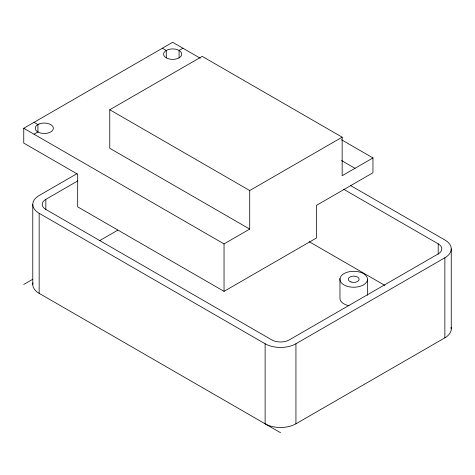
<?xml version="1.0" encoding="UTF-8"?>
<svg xmlns="http://www.w3.org/2000/svg" width="475" height="475" viewBox="0 0 475 475"><rect width="100%" height="100%" fill="white"/><g stroke="black" fill="none" stroke-linecap="round" stroke-linejoin="round"><path stroke-width="0.71" d="M341.513 139.769L372.97 157.926L372.97 172.752L316.481 205.366L316.481 237.981L224.04 291.353L77.674 206.851L77.674 174.236L23.75 143.1L23.75 128.274L172.68 42.293L200.284 58.229M34.022 134.205L37.923 131.955M182.952 48.218L179.081 50.457L179.081 57.873M109.772 109.743L249.713 190.54L249.713 229.087L109.772 148.289L109.772 109.743L202.213 56.377L342.154 137.168L342.154 175.714L372.97 157.926M77.033 173.642L39.158 195.51A21.791 12.582 0 0 0 39.158 213.299L39.158 293.354L280.529 432.707M45.832 209.695L45.832 199.363L77.93 180.833M23.75 284.46L32.739 279.27M99.756 240.576L117.729 230.197M249.713 190.54L342.154 137.168M23.75 128.274L224.04 243.912L249.713 229.087M39.158 213.299L265.121 343.758A21.791 12.582 0 0 0 295.937 343.758L444.867 257.771A21.791 12.582 0 0 0 444.867 239.982L350.503 185.499M265.121 343.758L265.121 423.813A21.791 12.582 0 0 0 295.937 423.813L444.867 337.826A21.791 12.582 0 0 0 451.066 327.293M162.408 48.218L166.286 50.457L166.286 57.873M341.507 160.514L354.997 168.304M343.823 189.353L438.193 243.835L438.193 254.172M309.16 241.686L384.91 285.422M34.022 122.348L37.923 124.598L37.923 132.014M451.25 248.876L451.25 328.932M444.867 257.771L444.867 337.826M367.46 279.959A13.799 7.968 0 0 1 345.806 285.796A13.799 7.968 0 0 1 347.872 272.05A13.799 7.968 0 0 1 367.46 279.959L367.46 295.284M339.963 278.582L339.963 297.558A13.799 7.968 0 0 0 349 305.734M295.937 343.758L295.937 423.813M224.04 243.912L224.04 291.353M32.775 204.404L32.775 284.46M39.158 293.354A21.791 12.582 0 0 1 32.959 282.815M45.832 199.363A12.344 7.131 0 0 0 45.832 209.445L271.801 339.904A12.344 7.131 0 0 0 289.257 339.904L438.193 253.917A12.344 7.131 0 0 0 438.193 243.835M166.458 50.338L164.956 51.395A9.078 5.243 0 0 0 166.072 57.748L167.912 58.609A9.078 5.243 0 0 0 179.716 57.463A9.078 5.243 0 0 0 179.289 50.558L177.454 49.691A9.078 5.243 0 0 0 166.458 50.338M39.033 124.005L37.299 124.937A9.078 5.243 0 0 0 36.896 131.314L38.505 132.317A9.078 5.243 0 0 0 50.475 132.115A9.078 5.243 0 0 0 51.692 125.24L50.077 124.236A9.078 5.243 0 0 0 39.033 124.005M350.989 281.996A5.445 3.147 0 0 0 359.159 279.27A5.445 3.147 0 0 0 350.989 276.545A5.445 3.147 0 0 0 350.989 281.996"/></g></svg>
